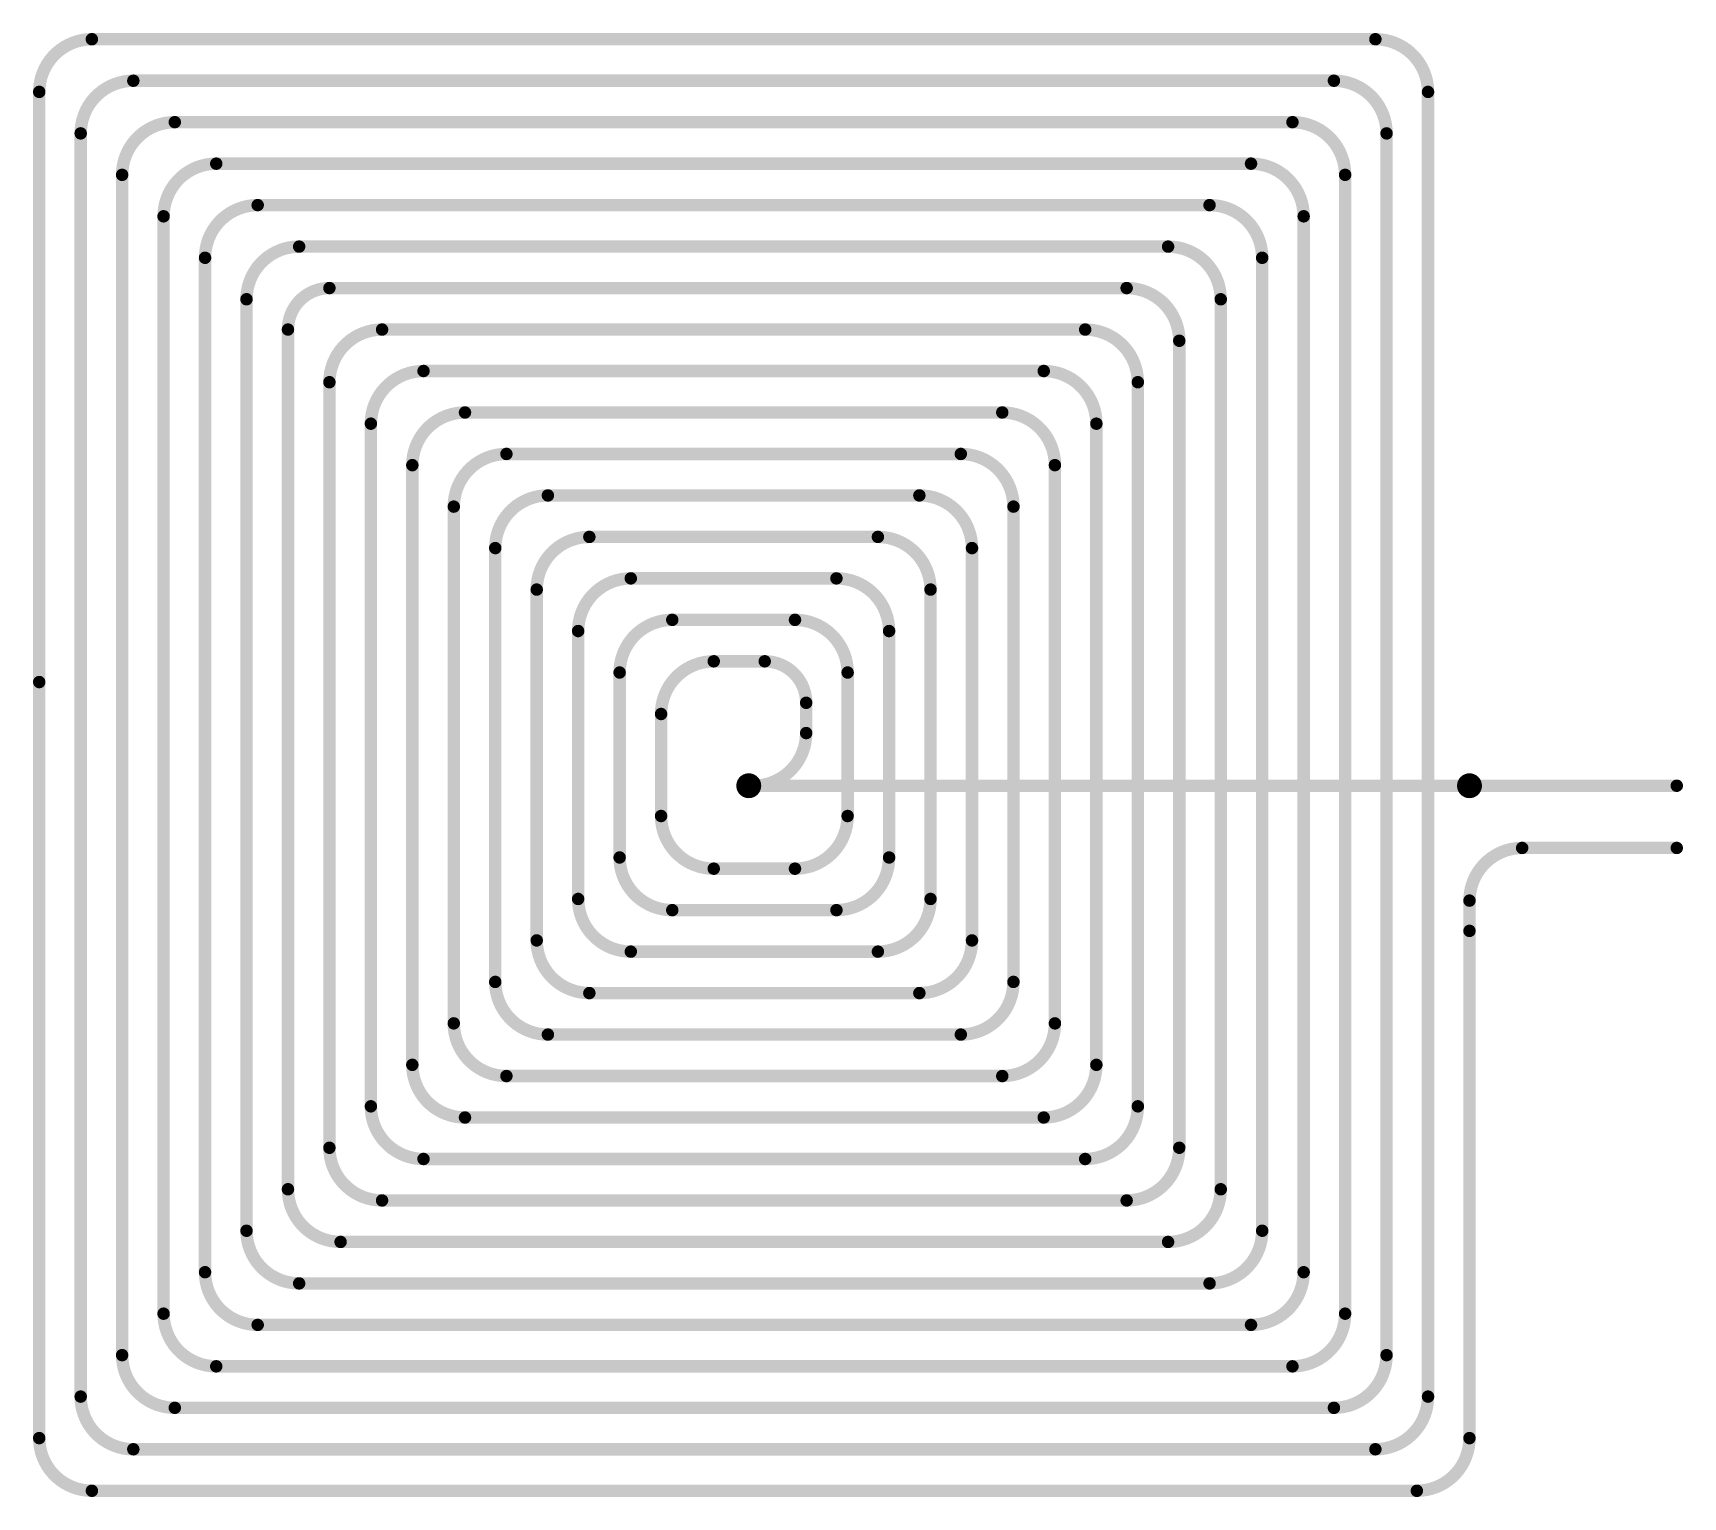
# Model space of a CAD drawing. Header units: inches. Extents: x 86.1 to 125.9, y 66.1 to 101.4.
import ezdxf

# ---------------------------------------------------------------- set-up
doc = ezdxf.new("R2010")
doc.units = ezdxf.units.IN
doc.layers.add('Bottom Layer', color=5, linetype='Continuous')
doc.layers.add('Top Layer', color=1, linetype='Continuous')

msp = doc.modelspace()

# ---------------------------------------------------------------- linework, layer by layer
at = {"layer": 'Bottom Layer', "const_width": 0.15}
for points in [[(103.177, 83.236, 1), (103.627, 83.236, 1)], [(103.327, 83.236, 1), (103.477, 83.236, 1)], [(120.562, 83.236, 1), (121.012, 83.236, 1)], [(120.712, 83.236, 1), (120.862, 83.236, 1)]]:
    msp.add_lwpolyline(points, format="xyb", close=True, dxfattribs=at)
at = {"layer": 'Bottom Layer', "const_width": 0.3}
msp.add_lwpolyline([(103.402, 83.236), (120.787, 83.236)], dxfattribs=at)
at = {"layer": 'Top Layer', "const_width": 0.3}
for points in [[(86.287, 99.966, -0.414214), (87.557, 101.236)], [(118.517, 101.236, -0.414214), (119.787, 99.966)], [(87.287, 98.966, -0.414214), (88.557, 100.236)], [(117.517, 100.236, -0.414214), (118.787, 98.966)], [(88.287, 97.966, -0.414214), (89.557, 99.236)], [(116.517, 99.236, -0.414214), (117.787, 97.966)], [(89.287, 96.966, -0.414214), (90.557, 98.236)], [(115.517, 98.236, -0.414214), (116.787, 96.966)], [(90.287, 95.966, -0.414214), (91.557, 97.236)], [(114.517, 97.236, -0.414214), (115.787, 95.966)], [(91.287, 94.966, -0.414214), (92.557, 96.236)], [(113.517, 96.236, -0.414214), (114.787, 94.966)], [(92.287, 94.236, -0.414214), (93.287, 95.236)], [(112.517, 95.236, -0.414214), (113.787, 93.966)], [(93.287, 92.966, -0.414214), (94.557, 94.236)], [(111.517, 94.236, -0.414214), (112.787, 92.966)], [(94.287, 91.966, -0.414214), (95.557, 93.236)], [(110.517, 93.236, -0.414214), (111.787, 91.966)], [(95.287, 90.966, -0.414214), (96.557, 92.236)], [(109.517, 92.236, -0.414214), (110.787, 90.966)], [(96.287, 89.966, -0.414214), (97.557, 91.236)], [(108.517, 91.236, -0.414214), (109.787, 89.966)], [(97.287, 88.966, -0.414214), (98.557, 90.236)], [(107.517, 90.236, -0.414214), (108.787, 88.966)], [(98.287, 87.966, -0.414214), (99.557, 89.236)], [(106.517, 89.236, -0.414214), (107.787, 87.966)], [(99.287, 86.966, -0.414214), (100.557, 88.236)], [(105.517, 88.236, -0.414214), (106.787, 86.966)], [(100.287, 85.966, -0.414214), (101.557, 87.236)], [(104.517, 87.236, -0.414214), (105.787, 85.966)], [(101.287, 84.966, -0.414214), (102.557, 86.236)], [(103.787, 86.236, -0.414214), (104.787, 85.236)], [(104.787, 84.506, -0.414214), (103.517, 83.236)], [(102.557, 81.236, -0.414214), (101.287, 82.506)], [(105.787, 82.506, -0.414214), (104.517, 81.236)], [(101.557, 80.236, -0.414214), (100.287, 81.506)], [(106.787, 81.506, -0.414214), (105.517, 80.236)], [(120.787, 80.466, -0.414214), (122.057, 81.736)], [(100.557, 79.236, -0.414214), (99.287, 80.506)], [(107.787, 80.506, -0.414214), (106.517, 79.236)], [(99.557, 78.236, -0.414214), (98.287, 79.506)], [(108.787, 79.506, -0.414214), (107.517, 78.236)], [(98.557, 77.236, -0.414214), (97.287, 78.506)], [(109.787, 78.506, -0.414214), (108.517, 77.236)], [(97.557, 76.236, -0.414214), (96.287, 77.506)], [(110.787, 77.506, -0.414214), (109.517, 76.236)], [(96.557, 75.236, -0.414214), (95.287, 76.506)], [(111.787, 76.506, -0.414214), (110.517, 75.236)], [(95.557, 74.236, -0.414214), (94.287, 75.506)], [(112.787, 75.506, -0.414214), (111.517, 74.236)], [(94.557, 73.236, -0.414214), (93.287, 74.506)], [(113.787, 74.506, -0.414214), (112.517, 73.236)], [(93.557, 72.236, -0.414214), (92.287, 73.506)], [(114.787, 73.506, -0.414214), (113.517, 72.236)], [(92.557, 71.236, -0.414214), (91.287, 72.506)], [(115.787, 72.506, -0.414214), (114.517, 71.236)], [(91.557, 70.236, -0.414214), (90.287, 71.506)], [(116.787, 71.506, -0.414214), (115.517, 70.236)], [(90.557, 69.236, -0.414214), (89.287, 70.506)], [(117.787, 70.506, -0.414214), (116.517, 69.236)], [(89.557, 68.236, -0.414214), (88.287, 69.506)], [(118.787, 69.506, -0.414214), (117.517, 68.236)], [(88.557, 67.236, -0.414214), (87.287, 68.506)], [(119.787, 68.506, -0.414214), (118.517, 67.236)], [(87.557, 66.236, -0.414214), (86.287, 67.506)], [(120.787, 67.506, -0.414214), (119.517, 66.236)]]:
    msp.add_lwpolyline(points, format="xyb", dxfattribs=at)
for points in [[(87.557, 101.236), (118.517, 101.236)], [(88.557, 100.236), (117.517, 100.236)], [(86.287, 85.736), (86.287, 99.966)], [(119.787, 68.506), (119.787, 99.966)], [(87.287, 68.506), (87.287, 98.966)], [(89.557, 99.236), (116.517, 99.236)], [(118.787, 69.506), (118.787, 98.966)], [(90.557, 98.236), (115.517, 98.236)], [(88.287, 69.506), (88.287, 97.966)], [(117.787, 70.506), (117.787, 97.966)], [(89.287, 70.506), (89.287, 96.966)], [(91.557, 97.236), (114.517, 97.236)], [(116.787, 71.506), (116.787, 96.966)], [(92.557, 96.236), (113.517, 96.236)], [(90.287, 71.506), (90.287, 95.966)], [(115.787, 72.506), (115.787, 95.966)], [(93.287, 95.236), (112.517, 95.236)], [(91.287, 72.506), (91.287, 94.966)], [(114.787, 73.506), (114.787, 94.966)], [(92.287, 73.506), (92.287, 94.236)], [(94.557, 94.236), (111.517, 94.236)], [(113.787, 74.506), (113.787, 93.966)], [(95.557, 93.236), (110.517, 93.236)], [(93.287, 74.506), (93.287, 92.966)], [(112.787, 75.506), (112.787, 92.966)], [(96.557, 92.236), (109.517, 92.236)], [(94.287, 75.506), (94.287, 91.966)], [(111.787, 76.506), (111.787, 91.966)], [(97.557, 91.236), (108.517, 91.236)], [(95.287, 76.506), (95.287, 90.966)], [(110.787, 77.506), (110.787, 90.966)], [(98.557, 90.236), (107.517, 90.236)], [(96.287, 77.506), (96.287, 89.966)], [(109.787, 78.506), (109.787, 89.966)], [(99.557, 89.236), (106.517, 89.236)], [(97.287, 78.506), (97.287, 88.966)], [(108.787, 79.506), (108.787, 88.966)], [(100.557, 88.236), (105.517, 88.236)], [(98.287, 79.506), (98.287, 87.966)], [(107.787, 80.506), (107.787, 87.966)], [(101.557, 87.236), (104.517, 87.236)], [(99.287, 80.506), (99.287, 86.966)], [(106.787, 81.506), (106.787, 86.966)], [(102.557, 86.236), (103.787, 86.236)], [(100.287, 81.506), (100.287, 85.966)], [(105.787, 82.506), (105.787, 85.966)], [(86.287, 67.506), (86.287, 85.736)], [(104.787, 84.506), (104.787, 85.236)], [(101.287, 82.506), (101.287, 84.966)], [(103.287, 83.236), (103.517, 83.236)], [(120.787, 83.236), (125.787, 83.236)], [(122.057, 81.736), (125.787, 81.736)], [(102.557, 81.236), (104.517, 81.236)], [(120.787, 79.736), (120.787, 80.466)], [(101.557, 80.236), (105.517, 80.236)], [(120.787, 67.506), (120.787, 79.736)], [(100.557, 79.236), (106.517, 79.236)], [(99.557, 78.236), (107.517, 78.236)], [(98.557, 77.236), (108.517, 77.236)], [(97.557, 76.236), (109.517, 76.236)], [(96.557, 75.236), (110.517, 75.236)], [(95.557, 74.236), (111.517, 74.236)], [(94.557, 73.236), (112.517, 73.236)], [(93.557, 72.236), (113.517, 72.236)], [(92.557, 71.236), (114.517, 71.236)], [(91.557, 70.236), (115.517, 70.236)], [(90.557, 69.236), (116.517, 69.236)], [(89.557, 68.236), (117.517, 68.236)], [(88.557, 67.236), (118.517, 67.236)], [(87.557, 66.236), (119.517, 66.236)]]:
    msp.add_lwpolyline(points, dxfattribs=at)
at = {"layer": 'Top Layer', "const_width": 0.15}
for points in [[(87.482, 101.236, 1), (87.632, 101.236, 1)], [(87.482, 101.236, 1), (87.632, 101.236, 1)], [(118.442, 101.236, 1), (118.592, 101.236, 1)], [(118.442, 101.236, 1), (118.592, 101.236, 1)], [(88.482, 100.236, 1), (88.632, 100.236, 1)], [(88.482, 100.236, 1), (88.632, 100.236, 1)], [(117.442, 100.236, 1), (117.592, 100.236, 1)], [(117.442, 100.236, 1), (117.592, 100.236, 1)], [(86.212, 99.966, 1), (86.362, 99.966, 1)], [(86.212, 99.966, 1), (86.362, 99.966, 1)], [(119.712, 99.966, 1), (119.862, 99.966, 1)], [(119.712, 99.966, 1), (119.862, 99.966, 1)], [(87.212, 98.966, 1), (87.362, 98.966, 1)], [(87.212, 98.966, 1), (87.362, 98.966, 1)], [(89.482, 99.236, 1), (89.632, 99.236, 1)], [(89.482, 99.236, 1), (89.632, 99.236, 1)], [(116.442, 99.236, 1), (116.592, 99.236, 1)], [(116.442, 99.236, 1), (116.592, 99.236, 1)], [(118.712, 98.966, 1), (118.862, 98.966, 1)], [(118.712, 98.966, 1), (118.862, 98.966, 1)], [(90.482, 98.236, 1), (90.632, 98.236, 1)], [(90.482, 98.236, 1), (90.632, 98.236, 1)], [(115.442, 98.236, 1), (115.592, 98.236, 1)], [(115.442, 98.236, 1), (115.592, 98.236, 1)], [(88.212, 97.966, 1), (88.362, 97.966, 1)], [(88.212, 97.966, 1), (88.362, 97.966, 1)], [(117.712, 97.966, 1), (117.862, 97.966, 1)], [(117.712, 97.966, 1), (117.862, 97.966, 1)], [(89.212, 96.966, 1), (89.362, 96.966, 1)], [(89.212, 96.966, 1), (89.362, 96.966, 1)], [(91.482, 97.236, 1), (91.632, 97.236, 1)], [(91.482, 97.236, 1), (91.632, 97.236, 1)], [(114.442, 97.236, 1), (114.592, 97.236, 1)], [(114.442, 97.236, 1), (114.592, 97.236, 1)], [(116.712, 96.966, 1), (116.862, 96.966, 1)], [(116.712, 96.966, 1), (116.862, 96.966, 1)], [(92.482, 96.236, 1), (92.632, 96.236, 1)], [(92.482, 96.236, 1), (92.632, 96.236, 1)], [(113.442, 96.236, 1), (113.592, 96.236, 1)], [(113.442, 96.236, 1), (113.592, 96.236, 1)], [(90.212, 95.966, 1), (90.362, 95.966, 1)], [(90.212, 95.966, 1), (90.362, 95.966, 1)], [(115.712, 95.966, 1), (115.862, 95.966, 1)], [(115.712, 95.966, 1), (115.862, 95.966, 1)], [(93.212, 95.236, 1), (93.362, 95.236, 1)], [(93.212, 95.236, 1), (93.362, 95.236, 1)], [(112.442, 95.236, 1), (112.592, 95.236, 1)], [(112.442, 95.236, 1), (112.592, 95.236, 1)], [(91.212, 94.966, 1), (91.362, 94.966, 1)], [(91.212, 94.966, 1), (91.362, 94.966, 1)], [(114.712, 94.966, 1), (114.862, 94.966, 1)], [(114.712, 94.966, 1), (114.862, 94.966, 1)], [(92.212, 94.236, 1), (92.362, 94.236, 1)], [(92.212, 94.236, 1), (92.362, 94.236, 1)], [(94.482, 94.236, 1), (94.632, 94.236, 1)], [(94.482, 94.236, 1), (94.632, 94.236, 1)], [(111.442, 94.236, 1), (111.592, 94.236, 1)], [(111.442, 94.236, 1), (111.592, 94.236, 1)], [(113.712, 93.966, 1), (113.862, 93.966, 1)], [(113.712, 93.966, 1), (113.862, 93.966, 1)], [(95.482, 93.236, 1), (95.632, 93.236, 1)], [(95.482, 93.236, 1), (95.632, 93.236, 1)], [(110.442, 93.236, 1), (110.592, 93.236, 1)], [(110.442, 93.236, 1), (110.592, 93.236, 1)], [(93.212, 92.966, 1), (93.362, 92.966, 1)], [(93.212, 92.966, 1), (93.362, 92.966, 1)], [(112.712, 92.966, 1), (112.862, 92.966, 1)], [(112.712, 92.966, 1), (112.862, 92.966, 1)], [(96.482, 92.236, 1), (96.632, 92.236, 1)], [(96.482, 92.236, 1), (96.632, 92.236, 1)], [(109.442, 92.236, 1), (109.592, 92.236, 1)], [(109.442, 92.236, 1), (109.592, 92.236, 1)], [(94.212, 91.966, 1), (94.362, 91.966, 1)], [(94.212, 91.966, 1), (94.362, 91.966, 1)], [(111.712, 91.966, 1), (111.862, 91.966, 1)], [(111.712, 91.966, 1), (111.862, 91.966, 1)], [(97.482, 91.236, 1), (97.632, 91.236, 1)], [(97.482, 91.236, 1), (97.632, 91.236, 1)], [(108.442, 91.236, 1), (108.592, 91.236, 1)], [(108.442, 91.236, 1), (108.592, 91.236, 1)], [(95.212, 90.966, 1), (95.362, 90.966, 1)], [(95.212, 90.966, 1), (95.362, 90.966, 1)], [(110.712, 90.966, 1), (110.862, 90.966, 1)], [(110.712, 90.966, 1), (110.862, 90.966, 1)], [(98.482, 90.236, 1), (98.632, 90.236, 1)], [(98.482, 90.236, 1), (98.632, 90.236, 1)], [(107.442, 90.236, 1), (107.592, 90.236, 1)], [(107.442, 90.236, 1), (107.592, 90.236, 1)], [(96.212, 89.966, 1), (96.362, 89.966, 1)], [(96.212, 89.966, 1), (96.362, 89.966, 1)], [(109.712, 89.966, 1), (109.862, 89.966, 1)], [(109.712, 89.966, 1), (109.862, 89.966, 1)], [(99.482, 89.236, 1), (99.632, 89.236, 1)], [(99.482, 89.236, 1), (99.632, 89.236, 1)], [(106.442, 89.236, 1), (106.592, 89.236, 1)], [(106.442, 89.236, 1), (106.592, 89.236, 1)], [(97.212, 88.966, 1), (97.362, 88.966, 1)], [(97.212, 88.966, 1), (97.362, 88.966, 1)], [(108.712, 88.966, 1), (108.862, 88.966, 1)], [(108.712, 88.966, 1), (108.862, 88.966, 1)], [(100.482, 88.236, 1), (100.632, 88.236, 1)], [(100.482, 88.236, 1), (100.632, 88.236, 1)], [(105.442, 88.236, 1), (105.592, 88.236, 1)], [(105.442, 88.236, 1), (105.592, 88.236, 1)], [(98.212, 87.966, 1), (98.362, 87.966, 1)], [(98.212, 87.966, 1), (98.362, 87.966, 1)], [(107.712, 87.966, 1), (107.862, 87.966, 1)], [(107.712, 87.966, 1), (107.862, 87.966, 1)], [(101.482, 87.236, 1), (101.632, 87.236, 1)], [(101.482, 87.236, 1), (101.632, 87.236, 1)], [(104.442, 87.236, 1), (104.592, 87.236, 1)], [(104.442, 87.236, 1), (104.592, 87.236, 1)], [(99.212, 86.966, 1), (99.362, 86.966, 1)], [(99.212, 86.966, 1), (99.362, 86.966, 1)], [(106.712, 86.966, 1), (106.862, 86.966, 1)], [(106.712, 86.966, 1), (106.862, 86.966, 1)], [(102.482, 86.236, 1), (102.632, 86.236, 1)], [(102.482, 86.236, 1), (102.632, 86.236, 1)], [(103.712, 86.236, 1), (103.862, 86.236, 1)], [(103.712, 86.236, 1), (103.862, 86.236, 1)], [(100.212, 85.966, 1), (100.362, 85.966, 1)], [(100.212, 85.966, 1), (100.362, 85.966, 1)], [(105.712, 85.966, 1), (105.862, 85.966, 1)], [(105.712, 85.966, 1), (105.862, 85.966, 1)], [(86.212, 85.736, 1), (86.362, 85.736, 1)], [(86.212, 85.736, 1), (86.362, 85.736, 1)], [(104.712, 85.236, 1), (104.862, 85.236, 1)], [(104.712, 85.236, 1), (104.862, 85.236, 1)], [(101.212, 84.966, 1), (101.362, 84.966, 1)], [(101.212, 84.966, 1), (101.362, 84.966, 1)], [(104.712, 84.506, 1), (104.862, 84.506, 1)], [(104.712, 84.506, 1), (104.862, 84.506, 1)], [(103.177, 83.236, 1), (103.627, 83.236, 1)], [(103.212, 83.236, 1), (103.362, 83.236, 1)], [(103.442, 83.236, 1), (103.592, 83.236, 1)], [(103.442, 83.236, 1), (103.592, 83.236, 1)], [(120.562, 83.236, 1), (121.012, 83.236, 1)], [(120.712, 83.236, 1), (120.862, 83.236, 1)], [(125.712, 83.236, 1), (125.862, 83.236, 1)], [(101.212, 82.506, 1), (101.362, 82.506, 1)], [(101.212, 82.506, 1), (101.362, 82.506, 1)], [(105.712, 82.506, 1), (105.862, 82.506, 1)], [(105.712, 82.506, 1), (105.862, 82.506, 1)], [(100.212, 81.506, 1), (100.362, 81.506, 1)], [(100.212, 81.506, 1), (100.362, 81.506, 1)], [(106.712, 81.506, 1), (106.862, 81.506, 1)], [(106.712, 81.506, 1), (106.862, 81.506, 1)], [(121.982, 81.736, 1), (122.132, 81.736, 1)], [(121.982, 81.736, 1), (122.132, 81.736, 1)], [(125.712, 81.736, 1), (125.862, 81.736, 1)], [(102.482, 81.236, 1), (102.632, 81.236, 1)], [(102.482, 81.236, 1), (102.632, 81.236, 1)], [(104.442, 81.236, 1), (104.592, 81.236, 1)], [(104.442, 81.236, 1), (104.592, 81.236, 1)], [(99.212, 80.506, 1), (99.362, 80.506, 1)], [(99.212, 80.506, 1), (99.362, 80.506, 1)], [(107.712, 80.506, 1), (107.862, 80.506, 1)], [(107.712, 80.506, 1), (107.862, 80.506, 1)], [(120.712, 80.466, 1), (120.862, 80.466, 1)], [(120.712, 80.466, 1), (120.862, 80.466, 1)], [(101.482, 80.236, 1), (101.632, 80.236, 1)], [(101.482, 80.236, 1), (101.632, 80.236, 1)], [(105.442, 80.236, 1), (105.592, 80.236, 1)], [(105.442, 80.236, 1), (105.592, 80.236, 1)], [(98.212, 79.506, 1), (98.362, 79.506, 1)], [(98.212, 79.506, 1), (98.362, 79.506, 1)], [(108.712, 79.506, 1), (108.862, 79.506, 1)], [(108.712, 79.506, 1), (108.862, 79.506, 1)], [(120.712, 79.736, 1), (120.862, 79.736, 1)], [(120.712, 79.736, 1), (120.862, 79.736, 1)], [(100.482, 79.236, 1), (100.632, 79.236, 1)], [(100.482, 79.236, 1), (100.632, 79.236, 1)], [(106.442, 79.236, 1), (106.592, 79.236, 1)], [(106.442, 79.236, 1), (106.592, 79.236, 1)], [(97.212, 78.506, 1), (97.362, 78.506, 1)], [(97.212, 78.506, 1), (97.362, 78.506, 1)], [(109.712, 78.506, 1), (109.862, 78.506, 1)], [(109.712, 78.506, 1), (109.862, 78.506, 1)], [(99.482, 78.236, 1), (99.632, 78.236, 1)], [(99.482, 78.236, 1), (99.632, 78.236, 1)], [(107.442, 78.236, 1), (107.592, 78.236, 1)], [(107.442, 78.236, 1), (107.592, 78.236, 1)], [(96.212, 77.506, 1), (96.362, 77.506, 1)], [(96.212, 77.506, 1), (96.362, 77.506, 1)], [(110.712, 77.506, 1), (110.862, 77.506, 1)], [(110.712, 77.506, 1), (110.862, 77.506, 1)], [(98.482, 77.236, 1), (98.632, 77.236, 1)], [(98.482, 77.236, 1), (98.632, 77.236, 1)], [(108.442, 77.236, 1), (108.592, 77.236, 1)], [(108.442, 77.236, 1), (108.592, 77.236, 1)], [(95.212, 76.506, 1), (95.362, 76.506, 1)], [(95.212, 76.506, 1), (95.362, 76.506, 1)], [(111.712, 76.506, 1), (111.862, 76.506, 1)], [(111.712, 76.506, 1), (111.862, 76.506, 1)], [(97.482, 76.236, 1), (97.632, 76.236, 1)], [(97.482, 76.236, 1), (97.632, 76.236, 1)], [(109.442, 76.236, 1), (109.592, 76.236, 1)], [(109.442, 76.236, 1), (109.592, 76.236, 1)], [(94.212, 75.506, 1), (94.362, 75.506, 1)], [(94.212, 75.506, 1), (94.362, 75.506, 1)], [(112.712, 75.506, 1), (112.862, 75.506, 1)], [(112.712, 75.506, 1), (112.862, 75.506, 1)], [(96.482, 75.236, 1), (96.632, 75.236, 1)], [(96.482, 75.236, 1), (96.632, 75.236, 1)], [(110.442, 75.236, 1), (110.592, 75.236, 1)], [(110.442, 75.236, 1), (110.592, 75.236, 1)], [(93.212, 74.506, 1), (93.362, 74.506, 1)], [(93.212, 74.506, 1), (93.362, 74.506, 1)], [(113.712, 74.506, 1), (113.862, 74.506, 1)], [(113.712, 74.506, 1), (113.862, 74.506, 1)], [(95.482, 74.236, 1), (95.632, 74.236, 1)], [(95.482, 74.236, 1), (95.632, 74.236, 1)], [(111.442, 74.236, 1), (111.592, 74.236, 1)], [(111.442, 74.236, 1), (111.592, 74.236, 1)], [(92.212, 73.506, 1), (92.362, 73.506, 1)], [(92.212, 73.506, 1), (92.362, 73.506, 1)], [(114.712, 73.506, 1), (114.862, 73.506, 1)], [(114.712, 73.506, 1), (114.862, 73.506, 1)], [(94.482, 73.236, 1), (94.632, 73.236, 1)], [(94.482, 73.236, 1), (94.632, 73.236, 1)], [(112.442, 73.236, 1), (112.592, 73.236, 1)], [(112.442, 73.236, 1), (112.592, 73.236, 1)], [(91.212, 72.506, 1), (91.362, 72.506, 1)], [(91.212, 72.506, 1), (91.362, 72.506, 1)], [(115.712, 72.506, 1), (115.862, 72.506, 1)], [(115.712, 72.506, 1), (115.862, 72.506, 1)], [(93.482, 72.236, 1), (93.632, 72.236, 1)], [(93.482, 72.236, 1), (93.632, 72.236, 1)], [(113.442, 72.236, 1), (113.592, 72.236, 1)], [(113.442, 72.236, 1), (113.592, 72.236, 1)], [(90.212, 71.506, 1), (90.362, 71.506, 1)], [(90.212, 71.506, 1), (90.362, 71.506, 1)], [(116.712, 71.506, 1), (116.862, 71.506, 1)], [(116.712, 71.506, 1), (116.862, 71.506, 1)], [(92.482, 71.236, 1), (92.632, 71.236, 1)], [(92.482, 71.236, 1), (92.632, 71.236, 1)], [(114.442, 71.236, 1), (114.592, 71.236, 1)], [(114.442, 71.236, 1), (114.592, 71.236, 1)], [(89.212, 70.506, 1), (89.362, 70.506, 1)], [(89.212, 70.506, 1), (89.362, 70.506, 1)], [(117.712, 70.506, 1), (117.862, 70.506, 1)], [(117.712, 70.506, 1), (117.862, 70.506, 1)], [(91.482, 70.236, 1), (91.632, 70.236, 1)], [(91.482, 70.236, 1), (91.632, 70.236, 1)], [(115.442, 70.236, 1), (115.592, 70.236, 1)], [(115.442, 70.236, 1), (115.592, 70.236, 1)], [(88.212, 69.506, 1), (88.362, 69.506, 1)], [(88.212, 69.506, 1), (88.362, 69.506, 1)], [(118.712, 69.506, 1), (118.862, 69.506, 1)], [(118.712, 69.506, 1), (118.862, 69.506, 1)], [(90.482, 69.236, 1), (90.632, 69.236, 1)], [(90.482, 69.236, 1), (90.632, 69.236, 1)], [(116.442, 69.236, 1), (116.592, 69.236, 1)], [(116.442, 69.236, 1), (116.592, 69.236, 1)], [(87.212, 68.506, 1), (87.362, 68.506, 1)], [(87.212, 68.506, 1), (87.362, 68.506, 1)], [(119.712, 68.506, 1), (119.862, 68.506, 1)], [(119.712, 68.506, 1), (119.862, 68.506, 1)], [(89.482, 68.236, 1), (89.632, 68.236, 1)], [(89.482, 68.236, 1), (89.632, 68.236, 1)], [(117.442, 68.236, 1), (117.592, 68.236, 1)], [(117.442, 68.236, 1), (117.592, 68.236, 1)], [(86.212, 67.506, 1), (86.362, 67.506, 1)], [(86.212, 67.506, 1), (86.362, 67.506, 1)], [(88.482, 67.236, 1), (88.632, 67.236, 1)], [(88.482, 67.236, 1), (88.632, 67.236, 1)], [(118.442, 67.236, 1), (118.592, 67.236, 1)], [(118.442, 67.236, 1), (118.592, 67.236, 1)], [(120.712, 67.506, 1), (120.862, 67.506, 1)], [(120.712, 67.506, 1), (120.862, 67.506, 1)], [(87.482, 66.236, 1), (87.632, 66.236, 1)], [(87.482, 66.236, 1), (87.632, 66.236, 1)], [(119.442, 66.236, 1), (119.592, 66.236, 1)], [(119.442, 66.236, 1), (119.592, 66.236, 1)]]:
    msp.add_lwpolyline(points, format="xyb", close=True, dxfattribs=at)

doc.saveas('drawing.dxf')
